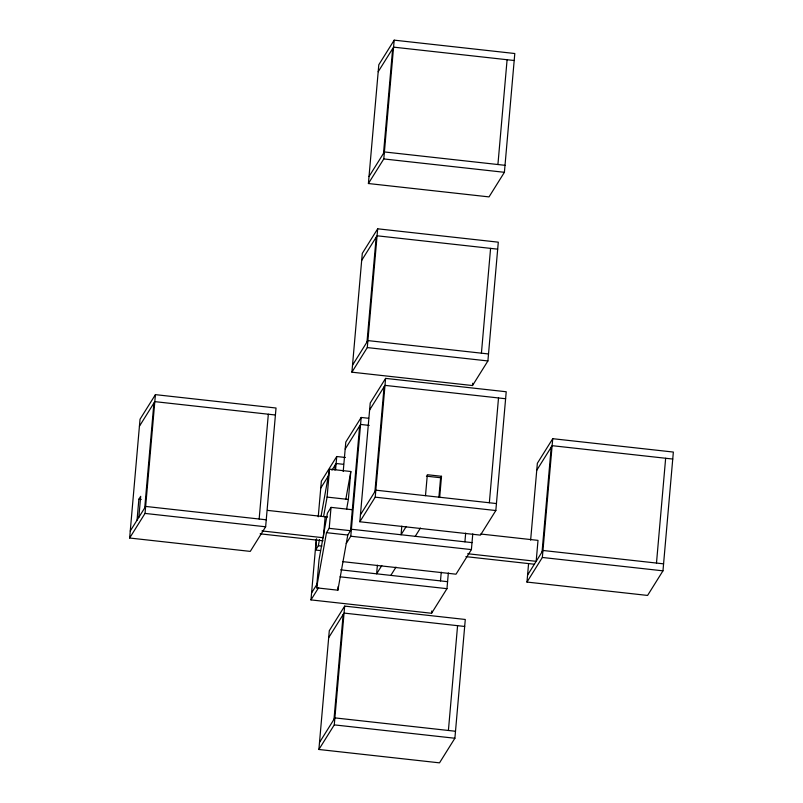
<?xml version="1.0" encoding="UTF-8"?>
<svg xmlns="http://www.w3.org/2000/svg" width="803" height="803" viewBox="0 0 803 803"><rect width="100%" height="100%" fill="white"/><g stroke="black" fill="none" stroke-linecap="round" stroke-linejoin="round"><path stroke-width="1.2" d="M129.644 538.02L140.033 419.236L155.421 394.644L276.031 408.014L265.642 526.788L250.265 551.39L129.644 538.02L145.032 513.418L155.421 394.644M137.042 520.183L138.879 499.215L140.686 496.324L138.849 517.283M144.731 507.877L153.905 403.076M259.158 519.019L268.332 414.218M448.345 572.951L446.97 588.669L431.582 613.271L310.972 599.901L316.272 539.255M318.239 516.801L321.361 481.117L336.748 456.516L345.451 457.479M320.357 550.557L315.629 550.035L316.603 538.933M472.013 542.617L351.393 529.247L347.779 535.029L337.862 590.195L316.573 587.836L319.022 559.892L327.423 513.157L331.037 507.366L352.326 509.734M325.155 516.771L323.318 537.739L261.929 530.934M323.589 516.53L327.082 497.087L329.531 469.143L350.811 471.502L348.372 499.446L346.625 509.172M316.573 587.836L326.49 532.67L329.2 528.334L331.037 507.366M334.791 469.946L335.232 464.957M335.584 469.745L336.748 456.516M318.891 749.48L329.29 630.696L344.668 606.104L465.288 619.474L454.889 738.248L439.512 762.85L318.891 749.48L334.279 724.878L344.668 606.104M343.212 471.491L345.792 442.051L361.179 417.45L368.637 418.283M351.905 372.18L362.294 253.397L377.681 228.805L498.292 242.175L487.903 360.948L472.515 385.55L351.905 372.18L367.292 347.579L377.681 228.805M368.406 183.526L378.805 64.752L394.183 40.15L514.803 53.52L504.404 172.304L489.027 196.896L368.406 183.526L383.794 158.934L394.183 40.15M337.862 590.195L338.173 586.551M333.988 719.337L343.152 614.536M359.654 425.881L350.489 530.693L329.2 528.334M366.991 342.038L376.165 237.236M383.503 153.393L392.667 48.581M346.254 543.47L350.781 536.233L361.179 417.45M359.834 521.759L370.223 402.986L385.601 378.384L506.221 391.754L495.832 510.537L480.445 535.129L359.834 521.759L375.212 497.167L385.601 378.384M374.921 491.627L384.085 386.815M377.38 565.182L376.627 573.814L381.796 565.553M401.811 526.116L401.058 534.748L406.228 526.477M425.49 495.682L427.326 474.724L441.509 476.289L439.683 497.258M438.88 497.469L440.606 477.745L441.509 476.289M431.582 613.271L431.793 610.942M440.486 580.9L441.248 572.158M472.515 385.55L472.726 383.222M448.405 730.479L457.58 625.678M464.917 541.824L465.68 533.092M481.419 353.179L490.583 248.368M497.92 164.525L507.094 59.723M342.861 561.658L456.014 574.195L471.401 549.603L472.776 533.885M489.348 502.758L498.512 397.957M530.632 540.138L537.358 463.281L552.735 438.689L673.356 452.059L662.967 570.833L647.579 595.435L526.969 582.065L528.555 563.847M542.055 551.922L551.219 447.12M526.969 582.065L542.346 557.463L552.735 438.689M656.483 563.064L665.647 458.262M321.019 516.47L329.531 469.143M315.629 550.035L318.349 545.699L319.443 539.616M345.792 499.416L350.811 471.502M139.431 426.222L154.808 401.63L275.419 415M378.193 71.738L393.57 47.136L514.191 60.506M130.257 531.034L145.644 506.432L266.255 519.802M369.019 176.54L384.406 151.948L505.017 165.318M361.681 260.383L377.069 235.791L497.679 249.161M352.517 365.194L367.894 340.592L488.515 353.962M320.748 488.104L328.648 475.476M331.94 470.217L336.136 463.502L343.533 464.325M345.18 449.038L360.567 424.436L369.199 425.399M369.611 409.972L384.998 385.37L505.609 398.74M311.584 592.905L317.506 583.44M360.447 514.773L375.824 490.171L496.435 503.551M310.972 599.901L318.661 587.595M328.678 637.682L344.055 613.09L464.676 626.46M390.82 575.39L395.989 567.119M415.251 536.324L420.421 528.053M319.504 742.494L334.891 717.892L455.502 731.262M536.745 470.267L552.133 445.675L672.743 459.045M527.581 575.078L542.958 550.477L663.569 563.847M383.794 158.934L504.404 172.304M367.292 347.579L487.903 360.948M426.423 476.169L440.606 477.745M375.212 497.167L495.832 510.537M327.082 497.087L348.372 499.446M267.439 510.377L327.524 517.042M480.746 534.025L538.01 540.369L536.173 561.327L467.707 553.739M138.879 499.215L141.238 499.486M326.49 532.67L347.779 535.029M145.032 513.418L265.642 526.788M350.781 536.233L471.401 549.603M542.346 557.463L662.967 570.833M260.122 533.824L323.057 540.8M465.901 556.64L534.366 564.228M318.349 545.699L321.893 546.09M340.623 569.829L447.582 581.683M340.03 576.815L446.97 588.669M334.279 724.878L454.889 738.248"/></g></svg>
